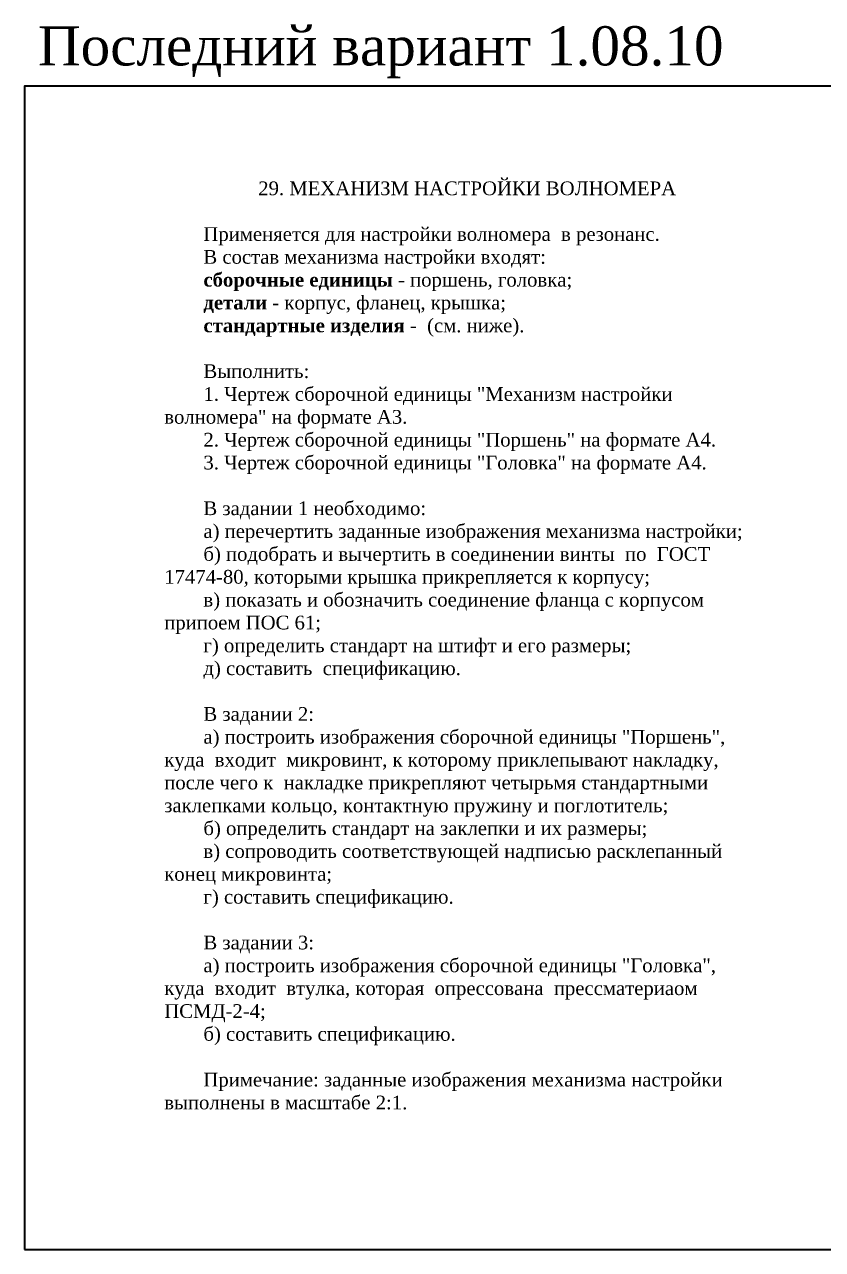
# Model space of a CAD drawing. Header units: millimetres. Extents: x 0 to 420, y 0 to 313.
# Drawn here: x 0 to 203.7, y 0 to 312.7 of the extents above; entities that cross this region are included whole.
import ezdxf

# ---------------------------------------------------------------- set-up
doc = ezdxf.new("R2010")
doc.units = ezdxf.units.MM
doc.header["$LTSCALE"] = 0.5
doc.layers.get('0').update_dxf_attribs({"linetype": 'CONTINUOUS', "lineweight": 60})
doc.styles.add('стиль1', font='TIMES.TTF')

msp = doc.modelspace()

# ---------------------------------------------------------------- linework, layer by layer
at = {"color": 7}
msp.add_line((185.1982854207561, 0.01622863942168351), (185.1982854207561, 0.01622863942168351), dxfattribs=at)
at = {"color": 7, "lineweight": -3}
msp.add_lwpolyline([(1.349059402855346e-06, -2.674353254406014e-07), (420.0000013490594, -2.674353254406014e-07), (420.0000013490594, 296.9999997325647), (1.349059402855346e-06, 296.9999997325647)], close=True, dxfattribs=at)

# ---------------------------------------------------------------- texts
at = {"color": 1, "lineweight": -3, "style": 'стиль1'}
msp.add_text('Последний вариант 1.08.10', height=10, dxfattribs=at).set_placement((3.422782511533569, 302.2799681957705))
at = {"color": 7, "insert": (31.68302264682508, 278.4982999411538), "char_height": 3.5, "width": 151.3547250857873, "attachment_point": 1, "style": 'стиль1'}
msp.add_mtext('{\\fTimes New Roman|b0|i0|c204|p18;^I^I^I^I\\P^I^I}29{\\fTimes New Roman|b0|i0|c204|p18;. МЕХАНИЗМ НАСТРОЙКИ ВОЛНОМЕРА\\P\\P^IПрименяется для настройки волномера  в резонанс. \\P^IВ состав механизма настройки входят:\\P^I\\fTimes New Roman|b1|i0|c204|p18;сборочные единицы\\fTimes New Roman|b0|i0|c204|p18; - поршень, головка;\\P^I\\fTimes New Roman|b1|i0|c204|p18;детали\\fTimes New Roman|b0|i0|c204|p18; - корпус, фланец, крышка;\\P^I\\fTimes New Roman|b1|i0|c204|p18;стандартные изделия \\fTimes New Roman|b0|i0|c204|p18;-  (см. ниже).\\P\\P^IВыполнить:\\P\\pi-4,l4;^I1. Чертеж сборочной единицы "Механизм настройки волномера" на формате А3.\\P\\pi0,l0;^I2. Чертеж сборочной единицы "Поршень" на формате А4.\\P^I3. Чертеж сборочной единицы "Головка" на формате А4.\\P\\P^IВ задании 1 необходимо:\\P^Iа) перечертить заданные изображения механизма настройки;\\P\\pi-4,l4;^Iб) подобрать и вычертить в соединении винты  по  ГОСТ 17474-80, которыми крышка прикрепляется к корпусу;\\P^Iв) показать и обозначить соединение фланца с корпусом припоем ПОС 61;\\P\\pi0,l0;^Iг) определить стандарт на штифт и его размеры;\\P^Iд) составить  спецификацию.\\P\\P^IВ задании 2:\\P\\pi-4,l4;^Iа) построить изображения сборочной единицы "Поршень", куда  входит  микровинт, к которому приклепывают накладку, после чего к  накладке прикрепляют четырьмя стандартными заклепками кольцо, контактную пружину и поглотитель;\\P^Iб) определить стандарт на заклепки и их размеры;\\P^Iв) сопроводить соответствующей надписью расклепанный конец микровинта;\\P\\pi0,l0;^Iг) составить спецификацию.\\P\\P^IВ задании 3:\\P\\pi-4,l4;^Iа) построить изображения сборочной единицы "Головка", куда  входит  втулка, которая  опрессована  прессматериаом ПСМД-2-4;\\P\\pi0,l0;^Iб) составить спецификацию.\\P^I\\P\\pi-4,l4;^IПримечание: заданные изображения механизма настройки выполнены в масштабе 2:1.\\P\\pi0,l0;^I^I^I}', dxfattribs=at)

doc.saveas('drawing.dxf')
